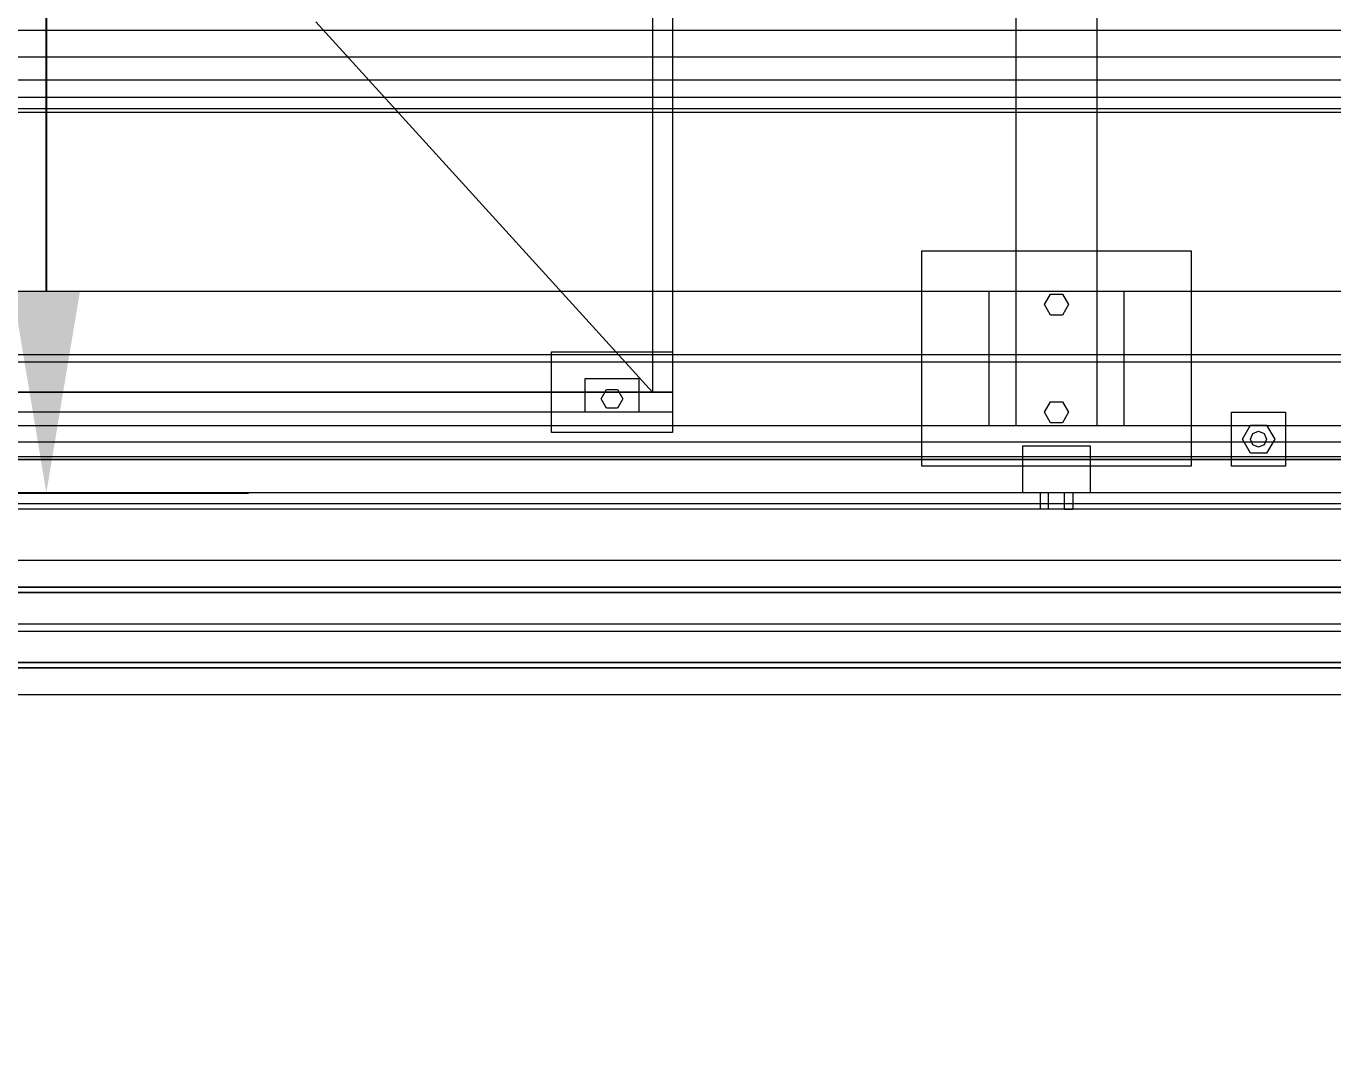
# Model space of a CAD drawing. Header units: millimetres. Extents: x -191664 to 191490, y -197311 to 10263.
# Drawn here: x 11355 to 12325, y -19073 to -18303 of the extents above; entities that cross this region are included whole.
import ezdxf

# ---------------------------------------------------------------- set-up
doc = ezdxf.new("R2010")
doc.units = ezdxf.units.MM
for name, color, linetype, lineweight in [('COTAS_INSTALACION_P', 30, 'Continuous', 0), ('COTAS_O', 1, 'Continuous', 0), ('superior_mezcladora', 7, 'Continuous', 0)]:
    doc.layers.add(name, color=color, linetype=linetype, lineweight=lineweight)
doc.dimstyles.new('PLANTA_100', dxfattribs={"dimtxt": 250, "dimasz": 150, "dimexe": 150, "dimexo": 80, "dimgap": 100, "dimtad": 1, "dimtih": 1, "dimtoh": 1, "dimdec": 1, "dimdsep": 46, "dimcen": 0.09, "dimclrd": 1, "dimclre": 1, "dimclrt": 1, "dimadec": 0, "dimazin": 0, "dimtfac": 1, "dimtdec": 4, "dimtofl": 0, "dimtmove": 0, "dimatfit": 3, "dimfxl": 1, "dimtolj": 1, "dimtzin": 0, "dimarcsym": 0})

# ---------------------------------------------------------------- blocks, each defined once
blk = doc.blocks.new('*D5')
at = {"layer": 'COTAS_INSTALACION_P', "color": 1, "lineweight": -2, "transparency": 16777216}
for p, q in [((-1000, -18080), (-1000, -25850)), ((60117.12, -18080), (60117.12, -25850)), ((-850, -25700), (59967.12, -25700))]:
    blk.add_line(p, q, dxfattribs=at)
at = {"layer": 'COTAS_INSTALACION_P', "color": 1, "transparency": 16777216}
for points in [[(-850, -25675), (-850, -25725), (-1000, -25700)], [(59967.12, -25675), (59967.12, -25725), (60117.12, -25700)]]:
    blk.add_solid(points, dxfattribs=at)
at = {"layer": 'Defpoints', "color": 0, "transparency": 16777216}
for p in [(-1000, -18000), (60117.12, -18000), (60117.12, -25700)]:
    blk.add_point(p, dxfattribs=at)
blk = doc.blocks.new('*D34')
at = {"layer": 'COTAS_O', "color": 1, "lineweight": -2, "transparency": 16777216}
for p, q in [((10649.53, -17350), (11519.53, -17350)), ((11369.53, -18500), (11369.53, -17500)), ((10649.53, -18650), (11519.53, -18650))]:
    blk.add_line(p, q, dxfattribs=at)
at = {"layer": 'COTAS_O', "color": 1, "transparency": 16777216}
for points in [[(11344.53, -17500), (11394.53, -17500), (11369.53, -17350)], [(11344.53, -18500), (11394.53, -18500), (11369.53, -18650)]]:
    blk.add_solid(points, dxfattribs=at)
at = {"layer": 'Defpoints', "color": 0, "transparency": 16777216}
for p in [(10569.53, -17350), (11369.53, -17350), (10569.53, -18650)]:
    blk.add_point(p, dxfattribs=at)
blk = doc.blocks.new('*D35')
at = {"layer": 'COTAS_O', "color": 1, "lineweight": -2, "transparency": 16777216}
for p, q in [((10569.53, -18730), (10569.53, -20100)), ((16769.53, -18730), (16769.53, -20100)), ((10719.53, -19950), (16619.53, -19950))]:
    blk.add_line(p, q, dxfattribs=at)
at = {"layer": 'COTAS_O', "color": 1, "transparency": 16777216}
for points in [[(10719.53, -19925), (10719.53, -19975), (10569.53, -19950)], [(16619.53, -19925), (16619.53, -19975), (16769.53, -19950)]]:
    blk.add_solid(points, dxfattribs=at)
at = {"layer": 'Defpoints', "color": 0, "transparency": 16777216}
for p in [(10569.53, -18650), (16769.53, -18650), (16769.53, -19950)]:
    blk.add_point(p, dxfattribs=at)

msp = doc.modelspace()

# ---------------------------------------------------------------- linework, layer by layer
at = {"layer": 'superior_mezcladora', "color": 251, "true_color": 0x64686b}
for p, q in [((12089.53, -18600), (12089.53, -17400)), ((12149.53, -17400), (12149.53, -18600)), ((12069.53, -18600), (12069.53, -18500)), ((12069.53, -18500), (12169.53, -18500)), ((12169.53, -18500), (12169.53, -18600)), ((11769.53, -18590), (11769.53, -18565)), ((11769.53, -18565), (11809.53, -18565)), ((11809.53, -18565), (11809.53, -18590)), ((11809.53, -18590), (11769.53, -18590)), ((12249.53, -18630), (12249.53, -18590)), ((12249.53, -18590), (12289.53, -18590)), ((12289.53, -18590), (12289.53, -18630)), ((12169.53, -18600), (12069.53, -18600)), ((12149.53, -18600), (12089.53, -18600)), ((10569.53, -18612), (16769.53, -18612)), ((12289.53, -18630), (12249.53, -18630)), ((16769.53, -18662), (10569.53, -18662))]:
    msp.add_line(p, q, dxfattribs=at)
at = {"layer": 'superior_mezcladora', "color": 253, "true_color": 0xa5a6aa}
for p, q in [((11819.53, -17425), (11819.53, -18575)), ((11569.53, -18300), (11819.53, -18575)), ((11819.53, -18575), (10869.53, -18575)), ((16169.53, -18625), (10594.53, -18625))]:
    msp.add_line(p, q, dxfattribs=at)
at = {"layer": 'superior_mezcladora', "color": 254, "true_color": 0xdce0df}
for p, q in [((11834.53, -17425), (11834.53, -18575)), ((10409.53, -18306.22), (16929.53, -18306.22)), ((10409.53, -18326), (16929.53, -18326)), ((10409.53, -18342.98), (16929.53, -18342.98)), ((10409.53, -18356.01), (16929.53, -18356.01)), ((10409.53, -18364.21), (16929.53, -18364.21)), ((10409.53, -18367), (16929.53, -18367)), ((10854.53, -18575), (11834.53, -18575)), ((11834.53, -18575), (11819.53, -18575)), ((11834.53, -18575), (11834.53, -18590)), ((11834.53, -18590), (10854.53, -18590))]:
    msp.add_line(p, q, dxfattribs=at)
at = {"layer": 'superior_mezcladora', "color": 9, "true_color": 0xc6c9c8}
for p, q in [((12019.53, -18630), (12019.53, -18470)), ((12019.53, -18470), (12219.53, -18470)), ((12219.53, -18470), (12219.53, -18630)), ((11744.53, -18605), (11744.53, -18545)), ((11744.53, -18545), (11834.53, -18545)), ((11834.53, -18545), (11834.53, -18605)), ((11834.53, -18605), (11744.53, -18605)), ((12094.53, -18650), (12094.53, -18615)), ((12094.53, -18615), (12144.53, -18615)), ((12144.53, -18615), (12144.53, -18650)), ((10569.53, -18623), (16769.53, -18623)), ((12219.53, -18630), (12019.53, -18630)), ((12144.53, -18650), (12094.53, -18650)), ((16769.53, -18658), (10569.53, -18658))]:
    msp.add_line(p, q, dxfattribs=at)
at = {"layer": 'superior_mezcladora', "color": 8, "true_color": 0x667b86}
for p, q in [((10494.53, -18500), (16814.53, -18500)), ((10494.53, -18547.2), (16814.53, -18547.2)), ((16814.53, -18552.8), (10494.53, -18552.8)), ((16814.53, -18600), (10494.53, -18600)), ((10569.53, -18700), (16769.53, -18700)), ((12624.78, -18720), (10558.12, -18720)), ((10559.64, -18720), (12626.31, -18720)), ((10559.64, -18724), (12626.31, -18724)), ((12646.08, -18720), (10579.42, -18720)), ((12646.08, -18724), (10579.42, -18724)), ((10580.94, -18720), (12647.61, -18720)), ((10569.53, -18747.2), (16769.53, -18747.2)), ((16769.53, -18752.8), (10569.53, -18752.8)), ((10558.12, -18780), (12624.78, -18780)), ((12626.31, -18776), (10559.64, -18776)), ((12626.31, -18780), (10559.64, -18780)), ((10579.42, -18776), (12646.08, -18776)), ((10579.42, -18780), (12646.08, -18780)), ((12647.61, -18780), (10580.94, -18780)), ((16769.53, -18800), (10569.53, -18800))]:
    msp.add_line(p, q, dxfattribs=at)
at = {"layer": 'superior_mezcladora', "color": 43, "true_color": 0xe7bf45}
for p, q in [((12110.53, -18510), (12115.03, -18502.21)), ((12115.03, -18517.79), (12110.53, -18510)), ((12115.03, -18502.21), (12124.03, -18502.21)), ((12124.03, -18502.21), (12128.53, -18510)), ((12128.53, -18510), (12124.03, -18517.79)), ((12124.03, -18517.79), (12115.03, -18517.79)), ((11781.53, -18580), (11785.53, -18573.07)), ((11785.53, -18573.07), (11793.53, -18573.07)), ((11793.53, -18573.07), (11797.53, -18580)), ((11785.53, -18586.93), (11781.53, -18580)), ((11793.53, -18586.93), (11785.53, -18586.93)), ((11797.53, -18580), (11793.53, -18586.93)), ((12110.53, -18590), (12115.03, -18582.21)), ((12115.03, -18582.21), (12124.03, -18582.21)), ((12124.03, -18582.21), (12128.53, -18590)), ((12115.03, -18597.79), (12110.53, -18590)), ((12124.03, -18597.79), (12115.03, -18597.79)), ((12128.53, -18590), (12124.03, -18597.79)), ((12257.53, -18610), (12263.53, -18599.61)), ((12263.53, -18599.61), (12275.53, -18599.61)), ((12275.53, -18599.61), (12281.53, -18610)), ((12263.53, -18620.39), (12257.53, -18610)), ((12281.53, -18610), (12275.53, -18620.39)), ((12275.53, -18620.39), (12263.53, -18620.39))]:
    msp.add_line(p, q, dxfattribs=at)
at = {"layer": 'superior_mezcladora', "color": 149, "true_color": 0x3c4245}
for p, q in [((12263.53, -18610), (12265.29, -18605.76)), ((12265.29, -18605.76), (12269.53, -18604)), ((12269.53, -18604), (12273.77, -18605.76)), ((12273.77, -18605.76), (12275.53, -18610)), ((12265.29, -18614.24), (12263.53, -18610)), ((12269.53, -18616), (12265.29, -18614.24)), ((12273.77, -18614.24), (12269.53, -18616)), ((12275.53, -18610), (12273.77, -18614.24)), ((12113.53, -18650), (12107.53, -18650)), ((12107.53, -18662), (12107.53, -18650)), ((12125.53, -18650), (12113.53, -18650)), ((12113.53, -18662), (12113.53, -18650)), ((12131.53, -18650), (12125.53, -18650)), ((12125.53, -18662), (12125.53, -18650)), ((12131.53, -18650), (12131.53, -18662)), ((12113.53, -18662), (12107.53, -18662)), ((12125.53, -18662), (12113.53, -18662)), ((12125.53, -18662), (12131.53, -18662))]:
    msp.add_line(p, q, dxfattribs=at)
at = {"layer": 'superior_mezcladora', "color": 252, "true_color": 0x8b8c91}
for p, q in [((10569.53, -18625), (16769.53, -18625)), ((16769.53, -18650), (10569.53, -18650))]:
    msp.add_line(p, q, dxfattribs=at)

# ---------------------------------------------------------------- dimensions: what is measured, and where the dimension line sits
at = {"layer": 'COTAS_INSTALACION_P'}
dim = msp.add_aligned_dim(p1=(-1000, -18000), p2=(60117.12, -18000), distance=-7700, text='<> P', dimstyle='PLANTA_100', dxfattribs=at)
dim.commit()
dim.dimension.update_dxf_attribs({"geometry": '*D5', "text_midpoint": (29558.56, -25700)})
at = {"layer": 'COTAS_O'}
for p2, distance, picture, middle in [((10569.53, -17350), -800, '*D34', (11369.53, -18000)), ((16769.53, -18650), -1300, '*D35', (13669.53, -19950))]:
    dim = msp.add_aligned_dim(p1=(10569.53, -18650), p2=p2, distance=distance, text='<> O', dimstyle='PLANTA_100', dxfattribs=at)
    dim.commit()
    dim.dimension.update_dxf_attribs({"geometry": picture, "text_midpoint": middle})

doc.saveas('drawing.dxf')
